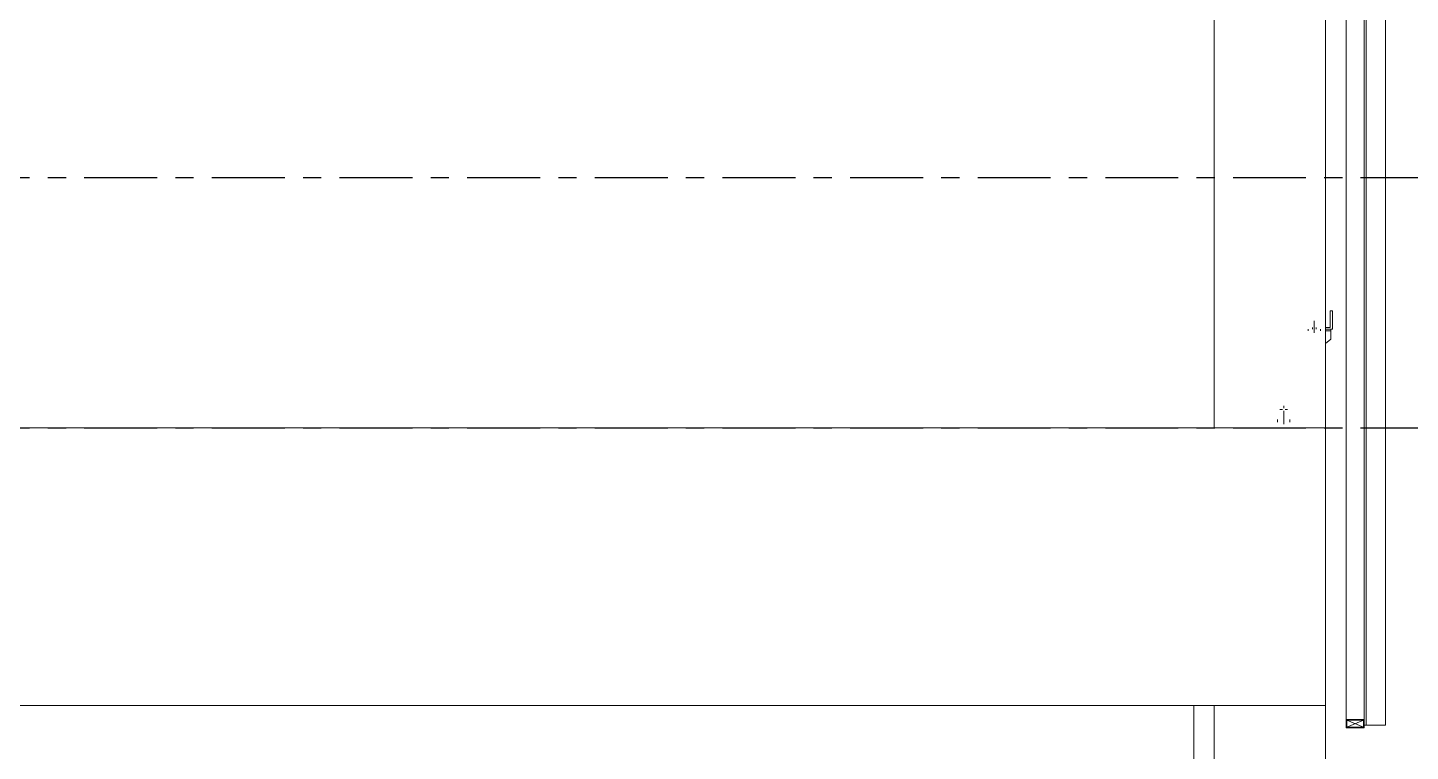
# Model space of a CAD drawing. Header units: millimetres. Extents: x -220592 to 404889, y -217665 to 38245.
# Drawn here: x -39181 to -34204, y -81589 to -78985 of the extents above; entities that cross this region are included whole.
import ezdxf

# ---------------------------------------------------------------- set-up
doc = ezdxf.new("R2010")
doc.units = ezdxf.units.MM
for name, pattern in [('CENTER', [50.8, 31.75, -6.35, 6.35, -6.35]), ('TA_GL_000.70000', [1.925, 0.7, -0.175, 0.175, -0.175, 0.7]), ('XKITLINE00', [0]), ('XKITLINE02', [4, 2, -2])]:
    doc.linetypes.add(name, pattern=pattern)
doc.layers.add('000 - 0_SYM_DWG_GRIDLINE_MAIN_COLOR_251', color=7, linetype='Continuous')
doc.layers.add('000 - GRID', color=7, linetype='CENTER')
doc.layers.add('Bolt', color=7, linetype='Continuous', lineweight=0)
doc.layers.add('Part', color=7, linetype='Continuous', lineweight=0)
doc.styles.add('TA', font='', dxfattribs={"height": 4.5})
doc.styles.get('TA').set_extended_font_data('Cordia New')

# ---------------------------------------------------------------- blocks, each defined once
blk = doc.blocks.new('*U28501')
at = {"layer": '000 - 0_SYM_DWG_GRIDLINE_MAIN_COLOR_251', "color": 7, "linetype": 'ByBlock', "ltscale": 5}
blk.add_line((4, 0), (-210.853, 0), dxfattribs=at)
at = {"color": 7, "style": 'TA', "flags": 1}
blk.add_attdef('LOCATION', (6, -6), '', height=4.5, rotation=270, dxfattribs=at)
blk = doc.blocks.new('*A6537')
at = {"layer": 'Part', "color": 7, "linetype": 'XKITLINE00', "lineweight": 0}
for p, q in [((878.250788, -12.574681), (878.250788, 9.525319)), ((882.250788, -12.574681), (882.250788, 6.725319)), ((878.250788, -54.574681), (878.250788, -22.574681)), ((882.250788, -54.574681), (882.250788, -22.574681))]:
    blk.add_line(p, q, dxfattribs=at)
blk = doc.blocks.new('*A6835')
at = {"layer": 'Part', "color": 7, "linetype": 'XKITLINE00', "lineweight": 0}
for p, q in [((835.011969, -12.574681), (882.250788, -12.574681)), ((882.250788, -12.574681), (882.250788, -22.574681)), ((882.250788, -22.574681), (835.011969, -22.574681))]:
    blk.add_line(p, q, dxfattribs=at)
blk = doc.blocks.new('*A6867')
at = {"layer": 'Part', "color": 7, "linetype": 'XKITLINE00', "lineweight": 0}
blk.add_line((877.520762, -54.574681), (877.520762, -22.574681), dxfattribs=at)
blk = doc.blocks.new('*A6868')
at = {"layer": 'Part', "color": 7, "linetype": 'XKITLINE00', "lineweight": 0}
for p, q in [((882.500923, -8.374681), (882.420923, -8.374681)), ((882.420923, -8.374681), (882.420923, -8.964681)), ((882.500923, -9.024681), (882.500923, -8.374681)), ((882.420923, -8.964681), (882.250788, -8.964681)), ((882.250788, -9.024681), (882.500923, -9.024681))]:
    blk.add_line(p, q, dxfattribs=at)
blk = doc.blocks.new('*A6869')
at = {"layer": 'Part', "color": 7, "linetype": 'XKITLINE00', "lineweight": 0}
for p, q in [((883.646091, 6.325319), (882.996091, 6.325319)), ((882.996091, 6.325319), (882.996091, -23.074681)), ((883.646091, 6.325319), (883.646091, -23.074681)), ((883.646091, -23.074681), (882.996091, -23.074681))]:
    blk.add_line(p, q, dxfattribs=at)
blk = doc.blocks.new('*A6870')
at = {"layer": 'Part', "color": 7, "linetype": 'XKITLINE00', "lineweight": 0}
for p, q in [((883.646091, 6.525319), (884.410816, 6.525319)), ((883.713586, 6.525319), (883.713586, -23.274681)), ((884.410816, 6.525319), (884.410816, -23.274681)), ((884.410816, -23.274681), (883.646091, -23.274681))]:
    blk.add_line(p, q, dxfattribs=at)
blk = doc.blocks.new('*A6871')
at = {"layer": 'Bolt', "color": 7, "linetype": 'XKITLINE00', "lineweight": 0}
for p, q in [((880.610923, -11.924681), (880.704163, -11.924681)), ((880.750923, -11.784681), (880.750923, -11.877921)), ((880.890923, -11.924681), (880.797683, -11.924681)), ((880.750923, -12.064681), (880.750923, -11.971441))]:
    blk.add_line(p, q, dxfattribs=at)
blk = doc.blocks.new('*A6872')
at = {"layer": 'Part', "color": 7, "linetype": 'XKITLINE00', "lineweight": 0}
for p, q in [((882.450923, -9.084681), (882.250788, -9.084681)), ((882.450923, -9.024681), (882.450923, -9.084681))]:
    blk.add_line(p, q, dxfattribs=at)
blk = doc.blocks.new('*A6873')
at = {"layer": 'Part', "color": 7, "linetype": 'XKITLINE00', "lineweight": 0}
for p, q in [((882.250788, -9.540342), (882.450923, -9.384681)), ((882.450923, -9.384681), (882.450923, -9.084681))]:
    blk.add_line(p, q, dxfattribs=at)
blk = doc.blocks.new('*A6874')
at = {"layer": 'Bolt', "color": 7, "linetype": 'XKITLINE02', "lineweight": 0}
for p, q in [((881.850923, -9.163881), (881.850923, -8.734681)), ((881.850923, -9.163881), (881.850923, -8.734681)), ((881.630923, -9.084681), (881.630923, -9.024681)), ((881.630923, -9.084681), (881.630923, -9.024681)), ((881.780923, -9.024681), (881.780923, -8.964681)), ((881.780923, -9.024681), (881.780923, -8.964681)), ((881.920923, -9.024681), (881.920923, -8.964681)), ((881.920923, -9.024681), (881.920923, -8.964681)), ((882.070923, -9.084681), (882.070923, -9.024681)), ((882.070923, -9.084681), (882.070923, -9.024681))]:
    blk.add_line(p, q, dxfattribs=at)
blk = doc.blocks.new('*A6875')
at = {"layer": 'Bolt', "color": 7, "linetype": 'XKITLINE02', "lineweight": 0}
for p, q in [((880.530923, -12.374681), (880.530923, -12.274681)), ((880.530923, -12.374681), (880.530923, -12.274681)), ((880.750923, -12.453881), (880.750923, -12.024681)), ((880.750923, -12.453881), (880.750923, -12.024681)), ((880.970923, -12.374681), (880.970923, -12.274681)), ((880.970923, -12.374681), (880.970923, -12.274681))]:
    blk.add_line(p, q, dxfattribs=at)
blk = doc.blocks.new('*A6876')
at = {"layer": 'Part', "color": 7, "linetype": 'XKITLINE00', "lineweight": 0}
for p, q in [((882.996091, -23.074681), (882.996091, -23.374681)), ((883.646091, -23.074681), (882.996091, -23.074681)), ((882.996091, -23.374681), (883.646091, -23.374681)), ((883.016091, -23.354681), (883.626091, -23.094681)), ((883.626091, -23.354681), (883.016091, -23.094681)), ((883.016091, -23.094681), (883.626091, -23.094681)), ((883.016091, -23.354681), (883.016091, -23.094681)), ((883.626091, -23.354681), (883.016091, -23.354681)), ((883.626091, -23.094681), (883.626091, -23.354681)), ((883.646091, -23.374681), (883.646091, -23.074681))]:
    blk.add_line(p, q, dxfattribs=at)

msp = doc.modelspace()

# ---------------------------------------------------------------- block references
at = {"color": 7, "lineweight": 0, "xscale": 100, "yscale": 100, "zscale": 100}
for name in ['*A6537', '*A6870', '*A6869', '*A6868', '*A6874', '*A6872', '*A6873', '*A6871', '*A6875', '*A6835', '*A6867', '*A6876']:
    msp.add_blockref(name, (-122735.1145, -79167.003), dxfattribs=at)
at = {"layer": '000 - GRID', "color": 7, "linetype": 'TA_GL_000.70000', "xscale": 75, "yscale": 75, "zscale": 75, "rotation": 180}
for p in [(-46026.9928, -79524.4711), (-46026.9928, -80424.4711)]:
    msp.add_blockref('*U28501', p, dxfattribs=at)

doc.saveas('drawing.dxf')
